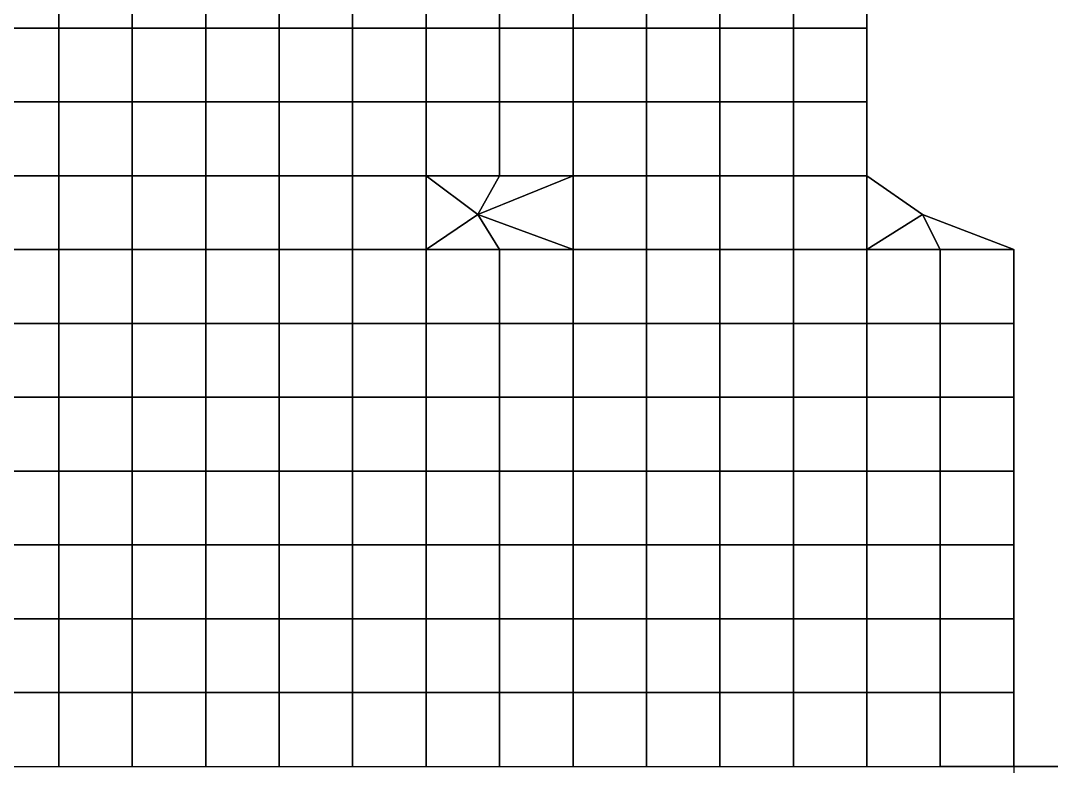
# Model space of a CAD drawing. Extents: x 0 to 37.4, y 0 to 43.4.
# Drawn here: x 24.62 to 32.97, y 5.38 to 11.43 of the extents above; entities that cross this region are included whole.
import ezdxf

# ---------------------------------------------------------------- set-up
doc = ezdxf.new("R2010")
doc.units = 0
doc.layers.get('0').update_dxf_attribs({"linetype": 'CONTINUOUS'})

msp = doc.modelspace()

# ---------------------------------------------------------------- linework, layer by layer
for points in [[(24.3339, 11.3673, 6), (24.9289, 11.3673, 6), (24.9289, 11.9655, 6), (24.3339, 11.9655, 6)], [(24.9289, 11.3673, 6), (25.5239, 11.3673, 6), (25.5239, 11.9655, 6), (24.9289, 11.9655, 6)], [(25.5239, 11.3673, 6), (26.119, 11.3673, 6), (26.119, 11.9656, 6), (25.5239, 11.9655, 6)], [(26.119, 11.3673, 6), (26.714, 11.3673, 6), (26.714, 11.9656, 6), (26.119, 11.9656, 6)], [(26.714, 11.3673, 6), (27.309, 11.3673, 6), (27.309, 11.9656, 6), (26.714, 11.9656, 6)], [(27.309, 11.3673, 6), (27.904, 11.3673, 6), (27.904, 11.9656, 6), (27.309, 11.9656, 6)], [(27.904, 11.3673, 6), (28.4991, 11.3673, 6), (28.499, 11.9656, 6), (27.904, 11.9656, 6)], [(28.499, 11.9656, 6.45), (28.4991, 11.3673, 6.45), (29.0941, 11.3673, 6.45), (29.0941, 11.9656, 6.45)], [(28.499, 11.9656, 6), (28.499, 11.9656, 6.45), (28.4991, 11.3673, 6.45), (28.4991, 11.3673, 6)], [(29.0941, 11.3673, 6.45), (29.6891, 11.3673, 6.45), (29.6891, 11.9656, 6.45), (29.0941, 11.9656, 6.45)], [(29.6891, 11.3673, 6.45), (30.2841, 11.3673, 6.45), (30.2841, 11.9656, 6.45), (29.6891, 11.9656, 6.45)], [(30.2841, 11.3673, 6.45), (30.8791, 11.3673, 6.45), (30.8791, 11.9656, 6.45), (30.2841, 11.9656, 6.45)], [(30.8791, 11.3673, 6.45), (31.4742, 11.3673, 6.45), (31.4742, 11.9656, 6.45), (30.8791, 11.9656, 6.45)], [(31.4742, 11.3673, 7.45), (31.4742, 11.3673, 6.45), (31.4742, 11.9656, 6.45), (31.4742, 11.9656, 7.45)], [(31.4742, 11.3673, 7.45), (31.4742, 11.9656, 7.45), (31.4742, 11.9656, 8.45), (31.4742, 11.3673, 8.45)], [(31.4742, 11.3673, 9.45), (31.4742, 11.3673, 8.45), (31.4742, 11.9656, 8.45), (31.4742, 11.9656, 9.45)], [(24.3339, 10.769, 6), (24.9289, 10.769, 6), (24.9289, 11.3673, 6), (24.3339, 11.3673, 6)], [(24.9289, 10.769, 6), (25.5239, 10.769, 6), (25.5239, 11.3673, 6), (24.9289, 11.3673, 6)], [(25.5239, 10.769, 6), (26.119, 10.769, 6), (26.119, 11.3673, 6), (25.5239, 11.3673, 6)], [(26.119, 10.769, 6), (26.714, 10.769, 6), (26.714, 11.3673, 6), (26.119, 11.3673, 6)], [(26.714, 10.769, 6), (27.309, 10.769, 6), (27.309, 11.3673, 6), (26.714, 11.3673, 6)], [(27.309, 10.769, 6), (27.904, 10.769, 6), (27.904, 11.3673, 6), (27.309, 11.3673, 6)], [(27.904, 10.769, 6), (28.4991, 10.769, 6), (28.4991, 11.3673, 6), (27.904, 11.3673, 6)], [(28.4991, 11.3673, 6.45), (28.4991, 10.769, 6.45), (29.0941, 10.769, 6.45), (29.0941, 11.3673, 6.45)], [(28.4991, 11.3673, 6), (28.4991, 11.3673, 6.45), (28.4991, 10.769, 6.45), (28.4991, 10.769, 6)], [(29.0941, 10.769, 6.45), (29.6891, 10.769, 6.45), (29.6891, 11.3673, 6.45), (29.0941, 11.3673, 6.45)], [(29.6891, 10.769, 6.45), (30.2841, 10.769, 6.45), (30.2841, 11.3673, 6.45), (29.6891, 11.3673, 6.45)], [(30.2841, 10.769, 6.45), (30.8792, 10.7691, 6.45), (30.8791, 11.3673, 6.45), (30.2841, 11.3673, 6.45)], [(30.8792, 10.7691, 6.45), (31.4742, 10.7691, 6.45), (31.4742, 11.3673, 6.45), (30.8791, 11.3673, 6.45)], [(31.4742, 10.7691, 7.45), (31.4742, 10.7691, 6.45), (31.4742, 11.3673, 6.45), (31.4742, 11.3673, 7.45)], [(31.4742, 10.7691, 7.45), (31.4742, 11.3673, 7.45), (31.4742, 11.3673, 8.45), (31.4742, 10.7691, 8.45)], [(31.4742, 10.7691, 8.45), (31.4742, 11.3673, 8.45), (31.4742, 11.3673, 9.45), (31.4742, 10.7691, 9.45)], [(24.3339, 10.1707, 6), (24.9289, 10.1707, 6), (24.9289, 10.769, 6), (24.3339, 10.769, 6)], [(24.9289, 10.1707, 6), (25.524, 10.1707, 6), (25.5239, 10.769, 6), (24.9289, 10.769, 6)], [(25.524, 10.1707, 6), (26.119, 10.1707, 6), (26.119, 10.769, 6), (25.5239, 10.769, 6)], [(26.119, 10.1707, 6), (26.714, 10.1707, 6), (26.714, 10.769, 6), (26.119, 10.769, 6)], [(26.714, 10.1707, 6), (27.309, 10.1707, 6), (27.309, 10.769, 6), (26.714, 10.769, 6)], [(27.309, 10.1707, 6), (27.904, 10.1708, 6), (27.904, 10.769, 6), (27.309, 10.769, 6)], [(27.904, 10.769, 6), (27.904, 10.1708, 6), (28.4991, 10.1708, 6), (28.4991, 10.769, 6)], [(28.4991, 10.769, 6.45), (28.4991, 10.1708, 6.45), (29.0941, 10.1708, 6.45), (29.0941, 10.769, 6.45)], [(28.4991, 10.769, 6), (28.4991, 10.769, 6.45), (28.4991, 10.1708, 6.45), (28.4991, 10.1708, 6)], [(29.0941, 10.1708, 6.45), (29.6891, 10.1708, 6.45), (29.6891, 10.769, 6.45), (29.0941, 10.769, 6.45)], [(29.6891, 10.1708, 6.45), (30.2841, 10.1708, 6.45), (30.2841, 10.769, 6.45), (29.6891, 10.769, 6.45)], [(30.2841, 10.1708, 6.45), (30.8792, 10.1708, 6.45), (30.8792, 10.7691, 6.45), (30.2841, 10.769, 6.45)], [(30.8792, 10.1708, 6.45), (31.4742, 10.1708, 6.45), (31.4742, 10.7691, 6.45), (30.8792, 10.7691, 6.45)], [(31.4742, 10.1708, 6.45), (31.4742, 10.7691, 6.45), (31.4742, 10.7691, 7.45), (31.4742, 10.1708, 7)], [(31.4742, 10.1708, 7), (31.4742, 10.7691, 7.45), (31.4742, 10.1708, 7.45)], [(31.4742, 10.1708, 7.45), (31.4742, 10.7691, 7.45), (31.4742, 10.7691, 8.45), (31.4742, 10.1708, 8)], [(31.4742, 10.1708, 8), (31.4742, 10.7691, 8.45), (31.4742, 10.1708, 8.45)], [(31.4742, 10.1708, 8.45), (31.4742, 10.7691, 8.45), (31.4742, 10.7691, 9.45), (31.4742, 10.1708, 9)], [(31.4742, 10.1708, 9), (31.4742, 10.7691, 9.45), (31.4742, 10.1708, 9.45)], [(24.3339, 9.5724, 6), (24.9289, 9.5724, 6), (24.9289, 10.1707, 6), (24.3339, 10.1707, 6)], [(24.9289, 9.5724, 6), (25.524, 9.5724, 6), (25.524, 10.1707, 6), (24.9289, 10.1707, 6)], [(25.524, 9.5724, 6), (26.119, 9.5725, 6), (26.119, 10.1707, 6), (25.524, 10.1707, 6)], [(26.119, 9.5725, 6), (26.714, 9.5725, 6), (26.714, 10.1707, 6), (26.119, 10.1707, 6)], [(26.714, 9.5725, 6), (27.309, 9.5725, 6), (27.309, 10.1707, 6), (26.714, 10.1707, 6)], [(27.309, 9.5725, 6), (27.904, 9.5725, 6), (27.904, 10.1708, 6), (27.309, 10.1707, 6)], [(27.904, 10.1708, 6), (27.904, 9.5725, 6), (28.3243, 9.8562, 6)], [(28.3243, 9.8562, 6), (28.4991, 10.1708, 6), (27.904, 10.1708, 6)], [(28.3243, 9.8562, 6), (29.0941, 9.5725, 6), (29.0941, 10.1708, 6)], [(28.3243, 9.8562, 6), (29.0941, 10.1708, 6), (28.4991, 10.1708, 6)], [(29.0941, 10.1708, 3), (28.4991, 10.1708, 3), (28.4991, 10.1708, 4), (29.0941, 10.1708, 4)], [(29.0941, 10.1708, 4), (28.4991, 10.1708, 4), (28.4991, 10.1708, 5), (29.0941, 10.1708, 5)], [(29.0941, 10.1708, 5), (28.4991, 10.1708, 5), (28.4991, 10.1708, 6), (29.0941, 10.1708, 6)], [(29.0941, 10.1708, 6), (28.4991, 10.1708, 6), (28.4991, 10.1708, 6.45), (29.0941, 10.1708, 6.45)], [(29.0941, 10.1708, 6.45), (28.4991, 10.1708, 6.45), (28.4991, 10.1708, 7), (29.0941, 10.1708, 7)], [(29.0941, 10.1708, 7), (28.4991, 10.1708, 7), (28.4991, 10.1708, 7.45), (29.0941, 10.1708, 7.45)], [(29.0941, 10.1708, 7.45), (28.4991, 10.1708, 7.45), (28.4991, 10.1708, 8), (29.0941, 10.1708, 8)], [(29.0941, 10.1708, 8), (28.4991, 10.1708, 8), (28.4991, 10.1708, 8.45), (29.0941, 10.1708, 8.45)], [(29.0941, 10.1708, 8.45), (28.4991, 10.1708, 8.45), (28.4991, 10.1708, 9), (29.0941, 10.1708, 9)], [(29.0941, 10.1708, 9), (28.4991, 10.1708, 9), (28.4991, 10.1708, 9.45), (29.0941, 10.1708, 9.45)], [(29.0941, 9.5725, 6), (29.6891, 9.5725, 6), (29.6891, 10.1708, 6), (29.0941, 10.1708, 6)], [(29.0941, 10.1708, 3), (29.0941, 10.1708, 4), (29.6891, 10.1708, 4), (29.6891, 10.1708, 3)], [(29.0941, 10.1708, 4), (29.0941, 10.1708, 5), (29.6891, 10.1708, 5), (29.6891, 10.1708, 4)], [(29.6891, 10.1708, 5), (29.0941, 10.1708, 5), (29.0941, 10.1708, 6), (29.6891, 10.1708, 6)], [(29.6891, 10.1708, 6), (29.0941, 10.1708, 6), (29.0941, 10.1708, 6.45), (29.6891, 10.1708, 6.45)], [(29.6891, 10.1708, 6.45), (29.0941, 10.1708, 6.45), (29.0941, 10.1708, 7), (29.6891, 10.1708, 7)], [(29.6891, 10.1708, 7), (29.0941, 10.1708, 7), (29.0941, 10.1708, 7.45), (29.6891, 10.1708, 7.45)], [(29.6891, 10.1708, 7.45), (29.0941, 10.1708, 7.45), (29.0941, 10.1708, 8), (29.6891, 10.1708, 8)], [(29.6891, 10.1708, 8), (29.0941, 10.1708, 8), (29.0941, 10.1708, 8.45), (29.6891, 10.1708, 8.45)], [(29.6891, 10.1708, 8.45), (29.0941, 10.1708, 8.45), (29.0941, 10.1708, 9), (29.6891, 10.1708, 9)], [(29.0941, 10.1708, 9), (29.0941, 10.1708, 9.45), (29.6891, 10.1708, 9.45), (29.6891, 10.1708, 9)], [(29.6891, 9.5725, 6), (30.2841, 9.5725, 6), (30.2841, 10.1708, 6), (29.6891, 10.1708, 6)], [(29.6891, 10.1708, 3), (29.6891, 10.1708, 4), (30.2841, 10.1708, 4), (30.2841, 10.1708, 3)], [(29.6891, 10.1708, 4), (29.6891, 10.1708, 5), (30.2841, 10.1708, 5), (30.2841, 10.1708, 4)], [(30.2841, 10.1708, 5), (29.6891, 10.1708, 5), (29.6891, 10.1708, 6), (30.2841, 10.1708, 6)], [(30.2841, 10.1708, 6), (29.6891, 10.1708, 6), (29.6891, 10.1708, 6.45), (30.2841, 10.1708, 6.45)], [(30.2841, 10.1708, 6.45), (29.6891, 10.1708, 6.45), (29.6891, 10.1708, 7), (30.2841, 10.1708, 7)], [(30.2841, 10.1708, 7), (29.6891, 10.1708, 7), (29.6891, 10.1708, 7.45), (30.2841, 10.1708, 7.45)], [(30.2841, 10.1708, 7.45), (29.6891, 10.1708, 7.45), (29.6891, 10.1708, 8), (30.2841, 10.1708, 8)], [(30.2841, 10.1708, 8), (29.6891, 10.1708, 8), (29.6891, 10.1708, 8.45), (30.2841, 10.1708, 8.45)], [(30.2841, 10.1708, 8.45), (29.6891, 10.1708, 8.45), (29.6891, 10.1708, 9), (30.2841, 10.1708, 9)], [(29.6891, 10.1708, 9), (29.6891, 10.1708, 9.45), (30.2841, 10.1708, 9.45), (30.2841, 10.1708, 9)], [(30.2841, 9.5725, 6), (30.8792, 9.5725, 6), (30.8792, 10.1708, 6), (30.2841, 10.1708, 6)], [(30.2841, 10.1708, 3), (30.2841, 10.1708, 4), (30.8792, 10.1708, 4), (30.8792, 10.1708, 3)], [(30.2841, 10.1708, 4), (30.2841, 10.1708, 5), (30.8792, 10.1708, 5), (30.8792, 10.1708, 4)], [(30.8792, 10.1708, 5), (30.2841, 10.1708, 5), (30.2841, 10.1708, 6), (30.8792, 10.1708, 6)], [(30.8792, 10.1708, 6), (30.2841, 10.1708, 6), (30.2841, 10.1708, 6.45), (30.8792, 10.1708, 6.45)], [(30.8792, 10.1708, 6.45), (30.2841, 10.1708, 6.45), (30.2841, 10.1708, 7), (30.8792, 10.1708, 7)], [(30.8792, 10.1708, 7), (30.2841, 10.1708, 7), (30.2841, 10.1708, 7.45), (30.8792, 10.1708, 7.45)], [(30.8792, 10.1708, 7.45), (30.2841, 10.1708, 7.45), (30.2841, 10.1708, 8), (30.8792, 10.1708, 8)], [(30.8792, 10.1708, 8), (30.2841, 10.1708, 8), (30.2841, 10.1708, 8.45), (30.8792, 10.1708, 8.45)], [(30.8792, 10.1708, 8.45), (30.2841, 10.1708, 8.45), (30.2841, 10.1708, 9), (30.8792, 10.1708, 9)], [(30.2841, 10.1708, 9), (30.2841, 10.1708, 9.45), (30.8792, 10.1708, 9.45), (30.8792, 10.1708, 9)], [(30.8792, 9.5725, 6), (31.4742, 9.5725, 6), (31.4742, 10.1708, 6), (30.8792, 10.1708, 6)], [(30.8792, 10.1708, 3), (30.8792, 10.1708, 4), (31.4742, 10.1708, 4), (31.4742, 10.1708, 3)], [(30.8792, 10.1708, 4), (30.8792, 10.1708, 5), (31.4742, 10.1708, 5), (31.4742, 10.1708, 4)], [(30.8792, 10.1708, 5), (30.8792, 10.1708, 6), (31.4742, 10.1708, 6), (31.4742, 10.1708, 5)], [(30.8792, 10.1708, 6), (30.8792, 10.1708, 6.45), (31.4742, 10.1708, 6.45), (31.4742, 10.1708, 6)], [(30.8792, 10.1708, 6.45), (30.8792, 10.1708, 7), (31.4742, 10.1708, 7), (31.4742, 10.1708, 6.45)], [(30.8792, 10.1708, 7), (30.8792, 10.1708, 7.45), (31.4742, 10.1708, 7.45), (31.4742, 10.1708, 7)], [(30.8792, 10.1708, 7.45), (30.8792, 10.1708, 8), (31.4742, 10.1708, 8), (31.4742, 10.1708, 7.45)], [(30.8792, 10.1708, 8), (30.8792, 10.1708, 8.45), (31.4742, 10.1708, 8.45), (31.4742, 10.1708, 8)], [(30.8792, 10.1708, 8.45), (30.8792, 10.1708, 9), (31.4742, 10.1708, 9), (31.4742, 10.1708, 8.45)], [(30.8792, 10.1708, 9), (30.8792, 10.1708, 9.45), (31.4742, 10.1708, 9.45), (31.4742, 10.1708, 9)], [(31.4742, 10.1708, 6), (31.4742, 9.5725, 6), (31.9243, 9.8562, 6)], [(31.9243, 9.8562, 3), (31.4742, 10.1708, 3), (31.4742, 10.1708, 4), (31.9243, 9.8562, 4)], [(31.9243, 9.8562, 4), (31.4742, 10.1708, 4), (31.4742, 10.1708, 5), (31.9243, 9.8562, 5)], [(31.9243, 9.8562, 5), (31.4742, 10.1708, 5), (31.4742, 10.1708, 6), (31.9243, 9.8562, 6)], [(31.9243, 9.8562, 6), (31.4742, 10.1708, 6), (31.4742, 10.1708, 6.45)], [(31.9243, 9.8562, 6), (31.4742, 10.1708, 6.45), (31.9243, 9.8562, 7)], [(31.9243, 9.8562, 7), (31.4742, 10.1708, 6.45), (31.4742, 10.1708, 7)], [(31.9243, 9.8562, 7), (31.4742, 10.1708, 7), (31.4742, 10.1708, 7.45)], [(31.9243, 9.8562, 7), (31.4742, 10.1708, 7.45), (31.9243, 9.8562, 8)], [(31.9243, 9.8562, 8), (31.4742, 10.1708, 7.45), (31.4742, 10.1708, 8)], [(31.9243, 9.8562, 8), (31.4742, 10.1708, 8), (31.4742, 10.1708, 8.45)], [(31.9243, 9.8562, 8), (31.4742, 10.1708, 8.45), (31.9243, 9.8562, 9)], [(31.9243, 9.8562, 9), (31.4742, 10.1708, 8.45), (31.4742, 10.1708, 9)], [(31.9243, 9.8562, 9), (31.4742, 10.1708, 9), (31.4742, 10.1708, 9.45)], [(28.3243, 9.8562, 6), (27.904, 9.5725, 6), (28.4991, 9.5725, 6)], [(28.3243, 9.8562, 6), (28.4991, 9.5725, 6), (29.0941, 9.5725, 6)], [(31.4742, 9.5725, 6), (32.0692, 9.5725, 6), (31.9243, 9.8562, 6)], [(32.0692, 9.5725, 6), (32.6642, 9.5725, 6), (31.9243, 9.8562, 6)], [(32.6642, 9.5725, 3), (31.9243, 9.8562, 3), (31.9243, 9.8562, 4), (32.6642, 9.5725, 4)], [(32.6642, 9.5725, 4), (31.9243, 9.8562, 4), (31.9243, 9.8562, 5), (32.6642, 9.5725, 5)], [(32.6642, 9.5725, 5), (31.9243, 9.8562, 5), (31.9243, 9.8562, 6), (32.6642, 9.5725, 6)], [(32.6642, 9.5725, 6), (31.9243, 9.8562, 6), (31.9243, 9.8562, 7), (32.6642, 9.5725, 7)], [(32.6642, 9.5725, 7), (31.9243, 9.8562, 7), (31.9243, 9.8562, 8), (32.6642, 9.5725, 8)], [(32.6642, 9.5725, 8), (31.9243, 9.8562, 8), (31.9243, 9.8562, 9), (32.6642, 9.5725, 9)], [(24.3339, 8.9742, 6), (24.9289, 8.9742, 6), (24.9289, 9.5724, 6), (24.3339, 9.5724, 6)], [(24.9289, 8.9742, 6), (25.524, 8.9742, 6), (25.524, 9.5724, 6), (24.9289, 9.5724, 6)], [(25.524, 8.9742, 6), (26.119, 8.9742, 6), (26.119, 9.5725, 6), (25.524, 9.5724, 6)], [(26.119, 8.9742, 6), (26.714, 8.9742, 6), (26.714, 9.5725, 6), (26.119, 9.5725, 6)], [(26.714, 8.9742, 6), (27.309, 8.9742, 6), (27.309, 9.5725, 6), (26.714, 9.5725, 6)], [(27.309, 8.9742, 6), (27.9041, 8.9742, 6), (27.904, 9.5725, 6), (27.309, 9.5725, 6)], [(27.9041, 8.9742, 6), (28.4991, 8.9742, 6), (28.4991, 9.5725, 6), (27.904, 9.5725, 6)], [(28.4991, 8.9742, 6), (29.0941, 8.9742, 6), (29.0941, 9.5725, 6), (28.4991, 9.5725, 6)], [(29.0941, 8.9742, 6), (29.6891, 8.9742, 6), (29.6891, 9.5725, 6), (29.0941, 9.5725, 6)], [(29.6891, 8.9742, 6), (30.2841, 8.9742, 6), (30.2841, 9.5725, 6), (29.6891, 9.5725, 6)], [(30.2841, 8.9742, 6), (30.8792, 8.9742, 6), (30.8792, 9.5725, 6), (30.2841, 9.5725, 6)], [(30.8792, 8.9742, 6), (31.4742, 8.9742, 6), (31.4742, 9.5725, 6), (30.8792, 9.5725, 6)], [(31.4742, 8.9742, 6), (32.0692, 8.9742, 6), (32.0692, 9.5725, 6), (31.4742, 9.5725, 6)], [(32.0692, 8.9742, 6), (32.6642, 8.9742, 6), (32.6642, 9.5725, 6), (32.0692, 9.5725, 6)], [(32.6642, 8.9742, 4), (32.6642, 8.9742, 3), (32.6642, 9.5725, 3), (32.6642, 9.5725, 4)], [(32.6642, 8.9742, 4), (32.6642, 9.5725, 4), (32.6642, 9.5725, 5), (32.6642, 8.9742, 5)], [(32.6642, 8.9742, 5), (32.6642, 9.5725, 5), (32.6642, 9.5725, 6), (32.6642, 8.9742, 6)], [(32.6642, 8.9742, 6), (32.6642, 9.5725, 6), (32.6642, 9.5725, 7), (32.6642, 8.9742, 7)], [(32.6642, 8.9742, 7), (32.6642, 9.5725, 7), (32.6642, 9.5725, 8), (32.6642, 8.9742, 8)], [(32.6642, 8.9742, 8), (32.6642, 9.5725, 8), (32.6642, 9.5725, 9), (32.6642, 8.9742, 9)], [(24.3339, 8.3759, 6), (24.9289, 8.3759, 6), (24.9289, 8.9742, 6), (24.3339, 8.9742, 6)], [(24.9289, 8.3759, 6), (25.524, 8.3759, 6), (25.524, 8.9742, 6), (24.9289, 8.9742, 6)], [(25.524, 8.3759, 6), (26.119, 8.3759, 6), (26.119, 8.9742, 6), (25.524, 8.9742, 6)], [(26.119, 8.3759, 6), (26.714, 8.3759, 6), (26.714, 8.9742, 6), (26.119, 8.9742, 6)], [(26.714, 8.3759, 6), (27.309, 8.3759, 6), (27.309, 8.9742, 6), (26.714, 8.9742, 6)], [(27.309, 8.3759, 6), (27.9041, 8.3759, 6), (27.9041, 8.9742, 6), (27.309, 8.9742, 6)], [(27.9041, 8.3759, 6), (28.4991, 8.3759, 6), (28.4991, 8.9742, 6), (27.9041, 8.9742, 6)], [(28.4991, 8.3759, 6), (29.0941, 8.3759, 6), (29.0941, 8.9742, 6), (28.4991, 8.9742, 6)], [(29.0941, 8.3759, 6), (29.6891, 8.3759, 6), (29.6891, 8.9742, 6), (29.0941, 8.9742, 6)], [(29.6891, 8.3759, 6), (30.2842, 8.376, 6), (30.2841, 8.9742, 6), (29.6891, 8.9742, 6)], [(30.2842, 8.376, 6), (30.8792, 8.376, 6), (30.8792, 8.9742, 6), (30.2841, 8.9742, 6)], [(30.8792, 8.376, 6), (31.4742, 8.376, 6), (31.4742, 8.9742, 6), (30.8792, 8.9742, 6)], [(31.4742, 8.376, 6), (32.0692, 8.376, 6), (32.0692, 8.9742, 6), (31.4742, 8.9742, 6)], [(32.6642, 8.376, 6), (32.6642, 8.9742, 6), (32.0692, 8.9742, 6), (32.0692, 8.376, 6)], [(32.6642, 8.376, 4), (32.6642, 8.376, 3), (32.6642, 8.9742, 3), (32.6642, 8.9742, 4)], [(32.6642, 8.376, 4), (32.6642, 8.9742, 4), (32.6642, 8.9742, 5), (32.6642, 8.376, 5)], [(32.6642, 8.376, 5), (32.6642, 8.9742, 5), (32.6642, 8.9742, 6), (32.6642, 8.376, 6)], [(32.6642, 8.376, 6), (32.6642, 8.9742, 6), (32.6642, 8.9742, 7), (32.6642, 8.376, 7)], [(32.6642, 8.376, 7), (32.6642, 8.9742, 7), (32.6642, 8.9742, 8), (32.6642, 8.376, 8)], [(32.6642, 8.376, 8), (32.6642, 8.9742, 8), (32.6642, 8.9742, 9), (32.6642, 8.376, 9)], [(24.3339, 7.7776, 6), (24.929, 7.7776, 6), (24.9289, 8.3759, 6), (24.3339, 8.3759, 6)], [(24.929, 7.7776, 6), (25.524, 7.7776, 6), (25.524, 8.3759, 6), (24.9289, 8.3759, 6)], [(25.524, 7.7776, 6), (26.119, 7.7776, 6), (26.119, 8.3759, 6), (25.524, 8.3759, 6)], [(26.119, 7.7776, 6), (26.714, 7.7777, 6), (26.714, 8.3759, 6), (26.119, 8.3759, 6)], [(26.714, 7.7777, 6), (27.309, 7.7777, 6), (27.309, 8.3759, 6), (26.714, 8.3759, 6)], [(27.309, 7.7777, 6), (27.9041, 7.7777, 6), (27.9041, 8.3759, 6), (27.309, 8.3759, 6)], [(27.9041, 7.7777, 6), (28.4991, 7.7777, 6), (28.4991, 8.3759, 6), (27.9041, 8.3759, 6)], [(28.4991, 7.7777, 6), (29.0941, 7.7777, 6), (29.0941, 8.3759, 6), (28.4991, 8.3759, 6)], [(29.0941, 7.7777, 6), (29.6891, 7.7777, 6), (29.6891, 8.3759, 6), (29.0941, 8.3759, 6)], [(29.6891, 7.7777, 6), (30.2842, 7.7777, 6), (30.2842, 8.376, 6), (29.6891, 8.3759, 6)], [(30.2842, 7.7777, 6), (30.8792, 7.7777, 6), (30.8792, 8.376, 6), (30.2842, 8.376, 6)], [(30.8792, 7.7777, 6), (31.4742, 7.7777, 6), (31.4742, 8.376, 6), (30.8792, 8.376, 6)], [(31.4742, 7.7777, 6), (32.0692, 7.7777, 6), (32.0692, 8.376, 6), (31.4742, 8.376, 6)], [(32.0692, 7.7777, 6), (32.6642, 7.7777, 6), (32.6642, 8.376, 6), (32.0692, 8.376, 6)], [(32.6642, 7.7777, 4), (32.6642, 7.7777, 3), (32.6642, 8.376, 3), (32.6642, 8.376, 4)], [(32.6642, 7.7777, 4), (32.6642, 8.376, 4), (32.6642, 8.376, 5), (32.6642, 7.7777, 5)], [(32.6642, 7.7777, 5), (32.6642, 8.376, 5), (32.6642, 8.376, 6), (32.6642, 7.7777, 6)], [(32.6642, 7.7777, 6), (32.6642, 8.376, 6), (32.6642, 8.376, 7), (32.6642, 7.7777, 7)], [(32.6642, 7.7777, 7), (32.6642, 8.376, 7), (32.6642, 8.376, 8), (32.6642, 7.7777, 8)], [(32.6642, 7.7777, 8), (32.6642, 8.376, 8), (32.6642, 8.376, 9), (32.6642, 7.7777, 9)], [(24.3339, 7.1794, 6), (24.929, 7.1794, 6), (24.929, 7.7776, 6), (24.3339, 7.7776, 6)], [(24.929, 7.1794, 6), (25.524, 7.1794, 6), (25.524, 7.7776, 6), (24.929, 7.7776, 6)], [(25.524, 7.1794, 6), (26.119, 7.1794, 6), (26.119, 7.7776, 6), (25.524, 7.7776, 6)], [(26.119, 7.1794, 6), (26.714, 7.1794, 6), (26.714, 7.7777, 6), (26.119, 7.7776, 6)], [(26.714, 7.1794, 6), (27.309, 7.1794, 6), (27.309, 7.7777, 6), (26.714, 7.7777, 6)], [(27.309, 7.1794, 6), (27.9041, 7.1794, 6), (27.9041, 7.7777, 6), (27.309, 7.7777, 6)], [(27.9041, 7.1794, 6), (28.4991, 7.1794, 6), (28.4991, 7.7777, 6), (27.9041, 7.7777, 6)], [(28.4991, 7.1794, 6), (29.0941, 7.1794, 6), (29.0941, 7.7777, 6), (28.4991, 7.7777, 6)], [(29.0941, 7.1794, 6), (29.6891, 7.1794, 6), (29.6891, 7.7777, 6), (29.0941, 7.7777, 6)], [(29.6891, 7.1794, 6), (30.2842, 7.1794, 6), (30.2842, 7.7777, 6), (29.6891, 7.7777, 6)], [(30.2842, 7.1794, 6), (30.8792, 7.1794, 6), (30.8792, 7.7777, 6), (30.2842, 7.7777, 6)], [(30.8792, 7.1794, 6), (31.4742, 7.1794, 6), (31.4742, 7.7777, 6), (30.8792, 7.7777, 6)], [(31.4742, 7.1794, 6), (32.0692, 7.1794, 6), (32.0692, 7.7777, 6), (31.4742, 7.7777, 6)], [(32.0692, 7.1794, 6), (32.6643, 7.1794, 6), (32.6642, 7.7777, 6), (32.0692, 7.7777, 6)], [(32.6643, 7.1794, 4), (32.6643, 7.1794, 3), (32.6642, 7.7777, 3), (32.6642, 7.7777, 4)], [(32.6643, 7.1794, 4), (32.6642, 7.7777, 4), (32.6642, 7.7777, 5), (32.6643, 7.1794, 5)], [(32.6643, 7.1794, 5), (32.6642, 7.7777, 5), (32.6642, 7.7777, 6), (32.6643, 7.1794, 6)], [(32.6643, 7.1794, 6), (32.6642, 7.7777, 6), (32.6642, 7.7777, 7), (32.6643, 7.1794, 7)], [(32.6643, 7.1794, 7), (32.6642, 7.7777, 7), (32.6642, 7.7777, 8), (32.6643, 7.1794, 8)], [(32.6643, 7.1794, 8), (32.6642, 7.7777, 8), (32.6642, 7.7777, 9), (32.6643, 7.1794, 9)], [(24.3339, 6.5811, 6), (24.929, 6.5811, 6), (24.929, 7.1794, 6), (24.3339, 7.1794, 6)], [(24.929, 6.5811, 6), (25.524, 6.5811, 6), (25.524, 7.1794, 6), (24.929, 7.1794, 6)], [(25.524, 6.5811, 6), (26.119, 6.5811, 6), (26.119, 7.1794, 6), (25.524, 7.1794, 6)], [(26.119, 6.5811, 6), (26.714, 6.5811, 6), (26.714, 7.1794, 6), (26.119, 7.1794, 6)], [(26.714, 6.5811, 6), (27.3091, 6.5811, 6), (27.309, 7.1794, 6), (26.714, 7.1794, 6)], [(27.3091, 6.5811, 6), (27.9041, 6.5811, 6), (27.9041, 7.1794, 6), (27.309, 7.1794, 6)], [(27.9041, 6.5811, 6), (28.4991, 6.5811, 6), (28.4991, 7.1794, 6), (27.9041, 7.1794, 6)], [(28.4991, 6.5811, 6), (29.0941, 6.5811, 6), (29.0941, 7.1794, 6), (28.4991, 7.1794, 6)], [(29.0941, 6.5811, 6), (29.6891, 6.5811, 6), (29.6891, 7.1794, 6), (29.0941, 7.1794, 6)], [(29.6891, 6.5811, 6), (30.2842, 6.5811, 6), (30.2842, 7.1794, 6), (29.6891, 7.1794, 6)], [(30.2842, 6.5811, 6), (30.8792, 6.5811, 6), (30.8792, 7.1794, 6), (30.2842, 7.1794, 6)], [(30.8792, 6.5811, 6), (31.4742, 6.5812, 6), (31.4742, 7.1794, 6), (30.8792, 7.1794, 6)], [(31.4742, 6.5812, 6), (32.0692, 6.5812, 6), (32.0692, 7.1794, 6), (31.4742, 7.1794, 6)], [(32.0692, 6.5812, 6), (32.6643, 6.5812, 6), (32.6643, 7.1794, 6), (32.0692, 7.1794, 6)], [(32.6643, 6.5812, 4), (32.6643, 6.5812, 3), (32.6643, 7.1794, 3), (32.6643, 7.1794, 4)], [(32.6643, 6.5812, 4), (32.6643, 7.1794, 4), (32.6643, 7.1794, 5), (32.6643, 6.5812, 5)], [(32.6643, 6.5812, 5), (32.6643, 7.1794, 5), (32.6643, 7.1794, 6), (32.6643, 6.5812, 6)], [(32.6643, 6.5812, 6), (32.6643, 7.1794, 6), (32.6643, 7.1794, 7), (32.6643, 6.5812, 7)], [(32.6643, 6.5812, 7), (32.6643, 7.1794, 7), (32.6643, 7.1794, 8), (32.6643, 6.5812, 8)], [(32.6643, 6.5812, 8), (32.6643, 7.1794, 8), (32.6643, 7.1794, 9), (32.6643, 6.5812, 9)], [(24.3339, 5.9828, 6), (24.929, 5.9828, 6), (24.929, 6.5811, 6), (24.3339, 6.5811, 6)], [(24.929, 5.9828, 6), (25.524, 5.9828, 6), (25.524, 6.5811, 6), (24.929, 6.5811, 6)], [(25.524, 5.9828, 6), (26.119, 5.9828, 6), (26.119, 6.5811, 6), (25.524, 6.5811, 6)], [(26.119, 5.9828, 6), (26.714, 5.9828, 6), (26.714, 6.5811, 6), (26.119, 6.5811, 6)], [(26.714, 5.9828, 6), (27.3091, 5.9828, 6), (27.3091, 6.5811, 6), (26.714, 6.5811, 6)], [(27.3091, 5.9828, 6), (27.9041, 5.9828, 6), (27.9041, 6.5811, 6), (27.3091, 6.5811, 6)], [(27.9041, 5.9828, 6), (28.4991, 5.9829, 6), (28.4991, 6.5811, 6), (27.9041, 6.5811, 6)], [(28.4991, 6.5811, 6), (28.4991, 5.9829, 6), (29.0941, 5.9829, 6), (29.0941, 6.5811, 6)], [(29.0941, 5.9829, 6), (29.6892, 5.9829, 6), (29.6891, 6.5811, 6), (29.0941, 6.5811, 6)], [(29.6892, 5.9829, 6), (30.2842, 5.9829, 6), (30.2842, 6.5811, 6), (29.6891, 6.5811, 6)], [(30.2842, 5.9829, 6), (30.8792, 5.9829, 6), (30.8792, 6.5811, 6), (30.2842, 6.5811, 6)], [(30.8792, 5.9829, 6), (31.4742, 5.9829, 6), (31.4742, 6.5812, 6), (30.8792, 6.5811, 6)], [(31.4742, 5.9829, 6), (32.0692, 5.9829, 6), (32.0692, 6.5812, 6), (31.4742, 6.5812, 6)], [(32.0692, 6.5812, 6), (32.0692, 5.9829, 6), (32.6643, 5.9829, 6), (32.6643, 6.5812, 6)], [(32.6643, 5.9829, 4), (32.6643, 5.9829, 3), (32.6643, 6.5812, 3), (32.6643, 6.5812, 4)], [(32.6643, 5.9829, 4), (32.6643, 6.5812, 4), (32.6643, 6.5812, 5), (32.6643, 5.9829, 5)], [(32.6643, 5.9829, 5), (32.6643, 6.5812, 5), (32.6643, 6.5812, 6), (32.6643, 5.9829, 6)], [(32.6643, 5.9829, 6), (32.6643, 6.5812, 6), (32.6643, 6.5812, 7), (32.6643, 5.9829, 7)], [(32.6643, 5.9829, 7), (32.6643, 6.5812, 7), (32.6643, 6.5812, 8), (32.6643, 5.9829, 8)], [(32.6643, 5.9829, 8), (32.6643, 6.5812, 8), (32.6643, 6.5812, 9), (32.6643, 5.9829, 9)], [(24.334, 5.3845, 6), (24.929, 5.3845, 6), (24.929, 5.9828, 6), (24.3339, 5.9828, 6)], [(24.929, 5.3845, 6), (25.524, 5.3845, 6), (25.524, 5.9828, 6), (24.929, 5.9828, 6)], [(25.524, 5.3845, 6), (26.119, 5.3845, 6), (26.119, 5.9828, 6), (25.524, 5.9828, 6)], [(26.119, 5.3845, 6), (26.714, 5.3846, 6), (26.714, 5.9828, 6), (26.119, 5.9828, 6)], [(26.714, 5.3846, 6), (27.3091, 5.3846, 6), (27.3091, 5.9828, 6), (26.714, 5.9828, 6)], [(27.3091, 5.3846, 6), (27.9041, 5.3846, 6), (27.9041, 5.9828, 6), (27.3091, 5.9828, 6)], [(27.9041, 5.9828, 6), (27.9041, 5.3846, 6), (28.4991, 5.3846, 6), (28.4991, 5.9829, 6)], [(28.4991, 5.9829, 6), (28.4991, 5.3846, 6), (29.0941, 5.3846, 6), (29.0941, 5.9829, 6)], [(29.0941, 5.3846, 6), (29.6892, 5.3846, 6), (29.6892, 5.9829, 6), (29.0941, 5.9829, 6)], [(29.6892, 5.3846, 6), (30.2842, 5.3846, 6), (30.2842, 5.9829, 6), (29.6892, 5.9829, 6)], [(30.2842, 5.3846, 6), (30.8792, 5.3846, 6), (30.8792, 5.9829, 6), (30.2842, 5.9829, 6)], [(30.8792, 5.3846, 6), (31.4742, 5.3846, 6), (31.4742, 5.9829, 6), (30.8792, 5.9829, 6)], [(31.4742, 5.3846, 6), (32.0693, 5.3846, 6), (32.0692, 5.9829, 6), (31.4742, 5.9829, 6)], [(32.0692, 5.9829, 6), (32.0693, 5.3846, 6), (32.6643, 5.3846, 6), (32.6643, 5.9829, 6)], [(32.6643, 5.3846, 4.86), (32.6643, 5.9829, 5), (32.6643, 5.9829, 6), (32.6643, 5.3846, 6)], [(32.6643, 5.3846, 6), (32.6643, 5.9829, 6), (32.6643, 5.9829, 7), (32.6643, 5.3846, 7)], [(32.6643, 5.3846, 7), (32.6643, 5.9829, 7), (32.6643, 5.9829, 8), (32.6643, 5.3846, 8)], [(32.6643, 5.3846, 8), (32.6643, 5.9829, 8), (32.6643, 5.9829, 9), (32.6643, 5.3846, 9)], [(32.6643, 5.3846, 3), (32.6643, 5.9829, 3), (32.6643, 5.9829, 4), (32.6643, 5.3846, 3.96)], [(32.6643, 5.3846, 3.96), (32.6643, 5.9829, 4), (32.6643, 5.9829, 5), (32.6643, 5.3846, 4.86)], [(32.6643, 5.3846, 4.86), (32.0693, 5.3846, 4.86), (32.0693, 5.3846, 6), (32.6643, 5.3846, 6)], [(32.6643, 4.7863, 4.86), (33.2593, 4.7863, 4.86), (33.2593, 5.3846, 4.86), (32.6643, 5.3846, 4.86)], [(33.2593, 5.3846, 3), (32.6643, 5.3846, 3), (32.6643, 5.3846, 3.96), (33.2593, 5.3846, 3.96)], [(33.2593, 5.3846, 3.96), (32.6643, 5.3846, 3.96), (32.6643, 5.3846, 4.86), (33.2593, 5.3846, 4.86)]]:
    msp.add_3dface(points)

doc.saveas('drawing.dxf')
